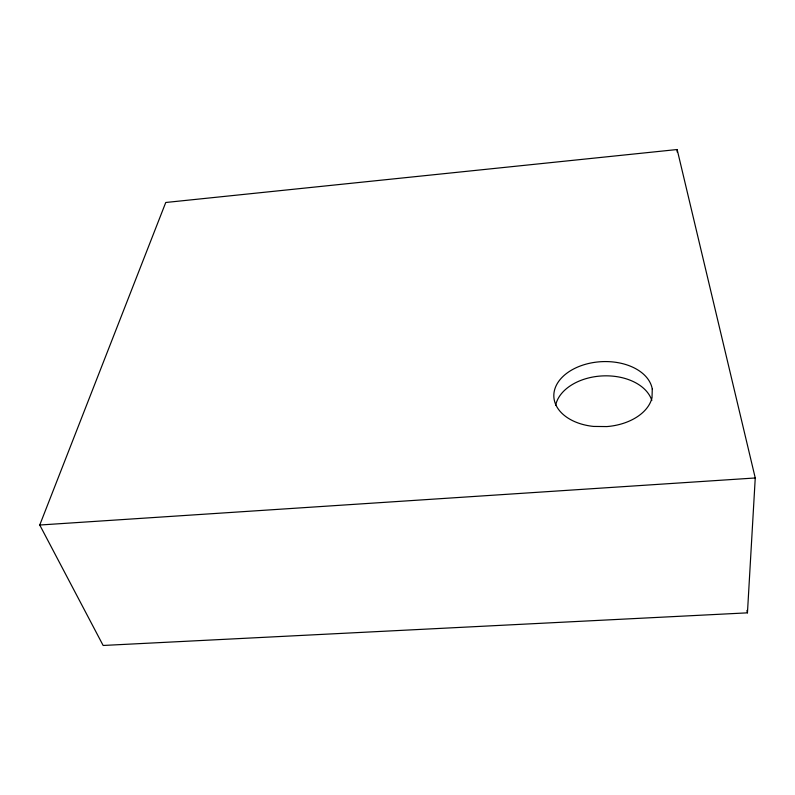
<?xml version="1.0" encoding="UTF-8"?>
<svg xmlns="http://www.w3.org/2000/svg" width="795" height="795" viewBox="0 0 795 795"><rect width="100%" height="100%" fill="white"/><g stroke="black" fill="none" stroke-linecap="round" stroke-linejoin="round"><path stroke-width="1.19" d="M747.449 612.846L755.25 477.974L677.151 149.53L165.758 202.487L39.75 525.018L103.141 645.47L747.449 612.846L746.952 610.421M39.75 525.018L755.25 477.974M677.151 149.53L677.161 151.994M555.625 405.38A48.893 32.655 -2.8 0 1 602.242 375.926A48.893 32.655 -2.8 0 1 651.82 400.451M652.278 389.123L652.009 397.709A49.419 32.555 -3 0 1 606.873 426.577L593.607 426.428A49.419 32.555 -3 0 1 554.035 392.601A49.419 32.555 -3 0 1 602.749 361.616A49.419 32.555 -3 0 1 652.278 389.123"/></g></svg>
